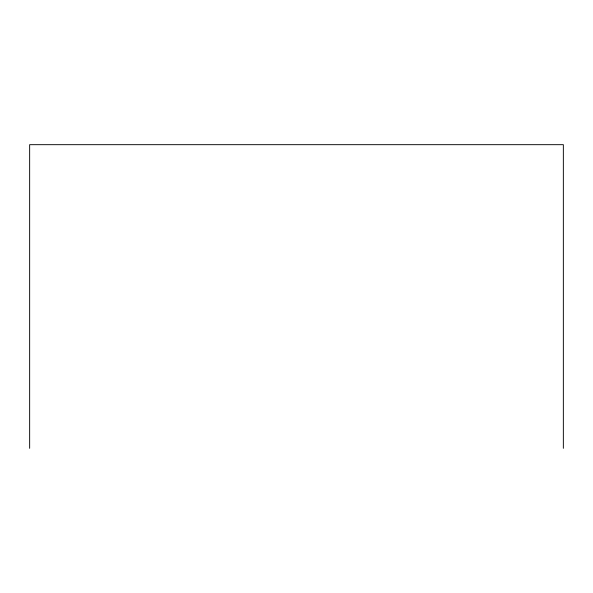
<?xml version="1.0" encoding="UTF-8"?>
<svg xmlns="http://www.w3.org/2000/svg" width="593" height="593" viewBox="0 0 593 593"><rect width="100%" height="100%" fill="white"/><g stroke="black" fill="none" stroke-linecap="round" stroke-linejoin="round"><path stroke-width="0.89" d="M563.35 448.323L563.35 144.677L29.65 144.677L29.65 448.323"/></g></svg>
